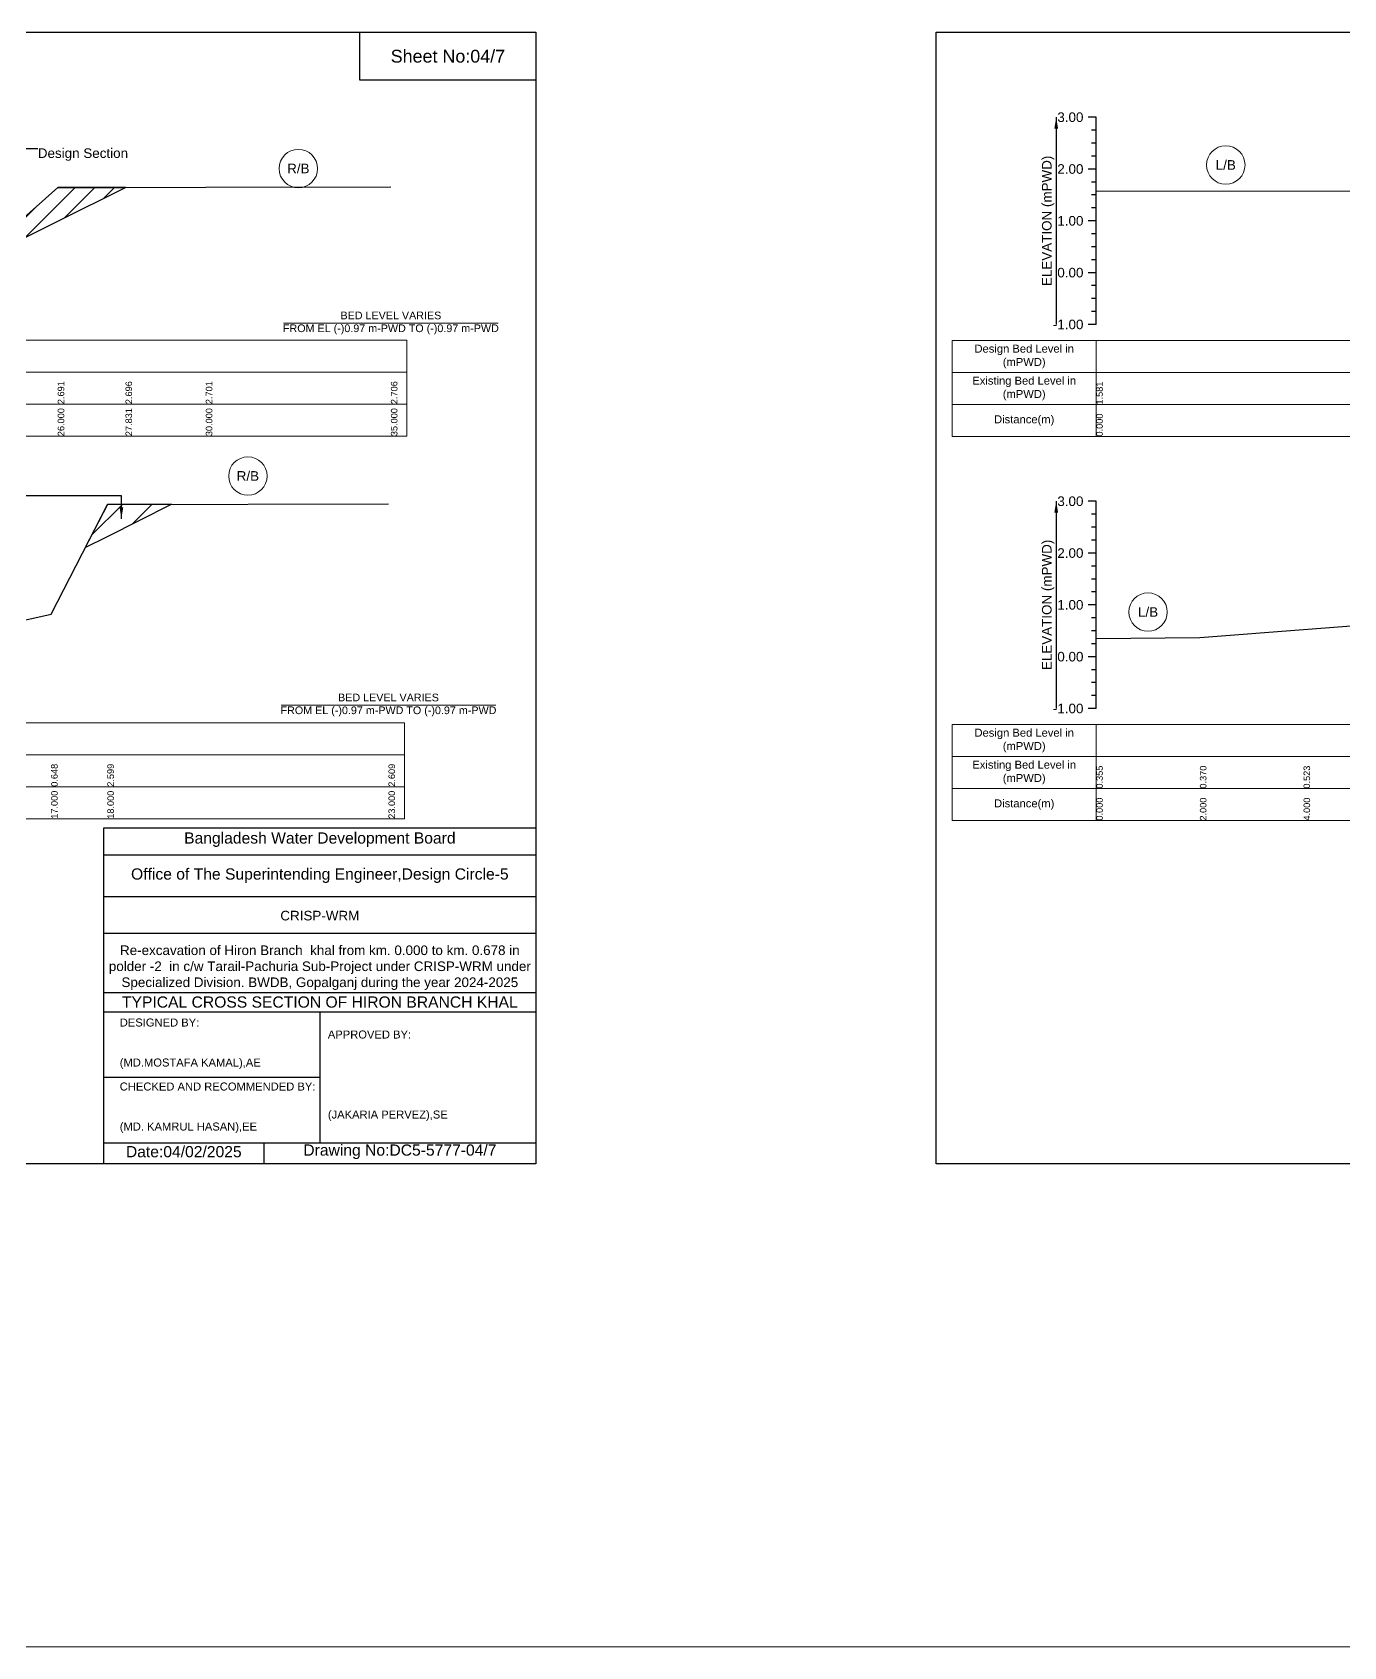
# Model space of a CAD drawing. Header units: inches. Extents: x 85948 to 293477, y -21150 to 8018.
# Drawn here: x 135483 to 142037, y -8070 to 0 of the extents above; entities that cross this region are included whole.
import ezdxf

# ---------------------------------------------------------------- set-up
doc = ezdxf.new("R2010")
doc.units = ezdxf.units.IN
doc.header["$LTSCALE"] = 7
doc.header["$MEASUREMENT"] = 0
for name, color, linetype, lineweight in [('Cross section Data Border', 7, 'Continuous', 9), ('Cross Section Labels', 7, 'Continuous', 9), ('Existing_Bed_Level for Xsection', 7, 'Continuous', 25)]:
    doc.layers.add(name, color=color, linetype=linetype, lineweight=lineweight)
doc.styles.get("Standard").update_dxf_attribs({"font": 'arial.ttf'})
doc.dimstyles.get("Standard").update_dxf_attribs({"dimtxt": 0.18, "dimasz": 0.18, "dimexe": 0.18, "dimexo": 0.0625, "dimgap": 0.09, "dimtad": 0, "dimtih": 1, "dimtoh": 1, "dimdec": 4, "dimzin": 0, "dimdsep": 46, "dimtxsty": 'Standard', "dimcen": 0.09, "dimadec": 0, "dimazin": 0, "dimtfac": 1, "dimtdec": 4, "dimtofl": 0, "dimtmove": 0, "dimatfit": 3, "dimfxl": 1, "dimtolj": 1, "dimtzin": 0, "dimarcsym": 0})

msp = doc.modelspace()

# ---------------------------------------------------------------- hatches: boundary and pattern name
at = {"layer": 'Existing_Bed_Level for Xsection'}
h = msp.add_hatch(dxfattribs=at)
h.set_pattern_fill('ANSI31', color=256, scale=555, style=0)
h.paths.add_polyline_path([(132338.1, -788.6), (132650, -944.6), (133002.8, -1121), (133020, -1129.6), (133390, -1314.6), (133667.5, -1453.3), (133760, -1453.3), (134130, -1453.3), (134500, -1453.3), (134592.5, -1453.3), (134870, -1314.6), (135240, -1129.6), (135270.6, -1114.3), (135610, -944.6), (135948.8, -775.2), (135610, -776), (135270.6, -1077.2), (135240, -1104.4), (134870, -1142.3), (134592.5, -1175.8), (134500, -1186.9), (134130, -1196), (133760, -1185.8), (133667.5, -1174.2), (133390, -1139.4), (133020, -1087.8), (133002.8, -1073.9), (132650, -789)])
h = msp.add_hatch(dxfattribs=at)
h.set_pattern_fill('ANSI31', color=256, scale=843, style=0)
h.paths.add_polyline_path([(135747.8, -2575.1), (135858, -2520), (136179.1, -2359.5), (135858, -2360.1)])

# ---------------------------------------------------------------- linework, layer by layer
for points in [[(130000, 0), (138000, 0), (138000, -5656), (130000, -5656)], [(137120, 0), (138000, 0), (138000, -240), (137120, -240)], [(140000, 0), (148000, 0), (148000, -5656), (140000, -5656)]]:
    msp.add_lwpolyline(points, close=True)
for points in [[(135840, -5656), (135840, -3976), (138000, -3976)], [(135840, -4112), (138000, -4112)], [(135840, -4320), (138000, -4320)], [(135840, -4504), (138000, -4504)], [(135840, -4800), (138000, -4800)], [(135840, -4896), (138000, -4896)], [(136920, -4896), (136920, -5552)], [(135840, -5224), (136920, -5224)], [(135840, -5552), (138000, -5552)], [(136640, -5552), (136640, -5656)]]:
    msp.add_lwpolyline(points)
at = {"layer": 'Cross section Data Border'}
for points in [[(130080, -1538.9), (137355, -1538.9), (137355, -2018.9), (130080, -2018.9)], [(140080, -1540.7), (147355, -1540.7), (147355, -2020.7), (140080, -2020.7)], [(130080, -3451.4), (137343, -3451.4), (137343, -3931.4), (130080, -3931.4)], [(140080, -3460.5), (147355, -3460.5), (147355, -3940.5), (140080, -3940.5)]]:
    msp.add_lwpolyline(points, close=True, dxfattribs=at)
for points in [[(140800, -1540.7), (140800, -2020.7)], [(130080, -1698.9), (137355, -1698.9)], [(140080, -1700.7), (147355, -1700.7)], [(130080, -1858.9), (137355, -1858.9)], [(140080, -1860.7), (147355, -1860.7)], [(140800, -3460.5), (140800, -3940.5)], [(130080, -3611.4), (137343, -3611.4)], [(140080, -3620.5), (147355, -3620.5)], [(130080, -3771.4), (137343, -3771.4)], [(140080, -3780.5), (147355, -3780.5)]]:
    msp.add_lwpolyline(points, dxfattribs=at)
at = {"layer": 'Cross Section Labels'}
msp.add_line((87937, -8070.3), (293476.6, -8070.3), dxfattribs=at)
for points in [[(136739.2, -1453.3), (137810.8, -1453.3)], [(136727.2, -3363), (137798.8, -3363)]]:
    msp.add_lwpolyline(points, dxfattribs=at)
for centre in [(136812.5, -681.2), (141447.5, -663.4), (136560.5, -2218.2), (141059, -2898.1)]:
    msp.add_circle(centre, 96, dxfattribs=at)
at = {"layer": 'Existing_Bed_Level for Xsection'}
for points in [[(140800, -424.7), (140760, -424.7)], [(140800, -1460.7), (140800, -1201.7), (140800, -942.7), (140800, -683.7), (140800, -424.7)], [(140800, -489.4), (140776, -489.4)], [(140800, -554.2), (140776, -554.2)], [(140800, -618.9), (140776, -618.9)], [(140800, -683.7), (140760, -683.7)], [(140800, -792.2), (142095, -793.5), (142456.7, -794.6), (143117.6, -796.6), (143390, -797.4), (143649, -1073.2), (143778.5, -1097.2), (143778.5, -1097.2), (143908, -1121.1), (144167, -1184.6), (144426, -1196), (144426, -1196), (144685, -1186.2), (144944, -1131), (145073.5, -1099.5), (145073.5, -1099.5), (145203, -1068.1), (145462, -670.7), (145858.5, -670.6), (146239, -670.5), (146643.6, -670.5), (147275, -670.5)], [(130800, -787.2), (131725, -787.9), (132338.1, -788.6), (132650, -789), (133002.8, -1073.9), (133020, -1087.8), (133390, -1139.4), (133667.5, -1174.2), (133667.5, -1174.2), (133760, -1185.8), (134130, -1196), (134130, -1196), (134500, -1186.9), (134592.5, -1175.8), (134592.5, -1175.8), (134870, -1142.3), (135240, -1104.4), (135270.6, -1077.2), (135610, -776), (135948.8, -775.2), (136350, -774.2), (137275, -773.3)], [(135270.6, -1114.3), (135610, -944.6), (135948.8, -775.2), (135948.8, -775.2), (135948.8, -775.2), (135610, -776), (135270.6, -1077.2)], [(140800, -748.4), (140776, -748.4)], [(140800, -813.2), (140776, -813.2)], [(140800, -877.9), (140776, -877.9)], [(140800, -942.7), (140760, -942.7)], [(140800, -1007.4), (140776, -1007.4)], [(140800, -1072.2), (140776, -1072.2)], [(140800, -1201.7), (140760, -1201.7)], [(140800, -1136.9), (140776, -1136.9)], [(140800, -1266.4), (140776, -1266.4)], [(140800, -1331.2), (140776, -1331.2)], [(140800, -1395.9), (140776, -1395.9)], [(140800, -1460.7), (140760, -1460.7)], [(130800, -3035.3), (131362, -3031.7), (131924, -3003.6), (132002.1, -2980.5), (132384.6, -2867.7), (132486, -2837.8), (132767, -2838.5), (132767, -2838.5), (133048, -2839.2), (133329, -2901), (133469.5, -2968.5), (133469.5, -2968.5), (133610, -3035.9), (134172, -3049.9), (134172, -3049.9), (134453, -3064), (134489.9, -3062), (134734, -3048.8), (134807.8, -3045.1), (135015, -3034.5), (135577, -2908.3), (135858, -2360.1), (137263, -2357.3)], [(140800, -2344.5), (140760, -2344.5)], [(140800, -2409.2), (140776, -2409.2)], [(140800, -3380.5), (140800, -3121.5), (140800, -2862.5), (140800, -2603.5), (140800, -2344.5)], [(140800, -2474), (140776, -2474)], [(140800, -3029.6), (141318, -3025.7), (141836, -2986), (142354, -2945.4), (142872, -2920.8), (142989.1, -2851.1), (143131, -2766.7), (143390, -2765.4), (143513.3, -2851.7), (143649, -2946.7), (144037.5, -2990.4), (144037.5, -2990.4), (144167, -3004.9), (144426, -3051.6), (144685, -3064), (144685, -3064), (144944, -3049), (145332.5, -3015), (145332.5, -3015), (145462, -3003.7), (145980, -2480.5), (146228.5, -2480.2), (147124.5, -2479.3), (147275, -2479.2)], [(140800, -2538.7), (140776, -2538.7)], [(140800, -2603.5), (140760, -2603.5)], [(140800, -2668.2), (140776, -2668.2)], [(140800, -2733), (140776, -2733)], [(140800, -2797.7), (140776, -2797.7)], [(140800, -2862.5), (140760, -2862.5)], [(140800, -2927.2), (140776, -2927.2)], [(140800, -2992), (140776, -2992)], [(140800, -3056.7), (140776, -3056.7)], [(140800, -3121.5), (140760, -3121.5)], [(140800, -3186.2), (140776, -3186.2)], [(140800, -3251), (140776, -3251)], [(140800, -3380.5), (140760, -3380.5)], [(140800, -3315.7), (140776, -3315.7)]]:
    msp.add_lwpolyline(points, dxfattribs=at)
msp.add_lwpolyline([(135747.8, -2575.1), (135858, -2520), (136179.1, -2359.5), (135858, -2360.1)], close=True, dxfattribs=at)

# ---------------------------------------------------------------- texts
at = {"attachment_point": 5}
for s, insert, char_height in [('Sheet No:04/7', (137560, -120), 64), ('Bangladesh Water Development Board', (136920, -4036), 56), ('Office of The Superintending Engineer,Design Circle-5', (136920, -4216), 56)]:
    msp.add_mtext(s, dxfattribs=dict(at, insert=insert, char_height=char_height))
for s, insert, char_height, width, attachment_point in [('CRISP-WRM', (136920, -4416), 48, 2240, 5), ('Re-excavation of Hiron Branch  khal from km. 0.000 to km. 0.678 in polder -2  in c/w Tarail-Pachuria Sub-Project under CRISP-WRM under Specialized Division. BWDB, Gopalganj during the year 2024-2025', (136920, -4676), 48, 2160, 5), ('TYPICAL CROSS SECTION OF HIRON BRANCH KHAL', (136920, -4848), 56, 2240, 5), ('DESIGNED BY:^J^J^J(MD.MOSTAFA KAMAL),AE', (135920, -5056), 40, 1120, 4), ('APPROVED BY:^J^J^J^J^J^J(JAKARIA PERVEZ),SE', (136960, -5216), 40, 1120, 4), ('CHECKED AND RECOMMENDED BY:^J^J^J(MD. KAMRUL HASAN),EE', (135920, -5376), 40, 1120, 4), ('Date:04/02/2025', (136240, -5596), 56, 1120, 5), ('Drawing No:DC5-5777-04/7', (137320, -5596), 56, 1760, 5)]:
    msp.add_mtext(s, dxfattribs=dict(insert=insert, char_height=char_height, width=width, attachment_point=attachment_point))
at = {"layer": 'Cross section Data Border', "char_height": 40, "width": 640, "attachment_point": 5}
for s, insert in [('Design Bed Level in (mPWD)', (140440, -1620.7)), ('Existing Bed Level in (mPWD)', (140440, -1780.7)), ('Distance(m)', (140440, -1940.7)), ('Design Bed Level in (mPWD)', (140440, -3540.5)), ('Existing Bed Level in (mPWD)', (140440, -3700.5)), ('Distance(m)', (140440, -3860.5))]:
    msp.add_mtext(s, dxfattribs=dict(at, insert=insert))
at = {"layer": 'Cross Section Labels'}
for s, insert, char_height, attachment_point in [('Design Section', (135510.6, -580.1), 48, 1), ('L/B', (141447.5, -663.4), 48, 5), ('R/B', (136812.5, -681.2), 48, 5), ('BED LEVEL VARIES ^JFROM EL (-)0.97 m-PWD TO (-)0.97 m-PWD', (137275, -1453.3), 38.4, 5), ('R/B', (136560.5, -2218.2), 48, 5), ('L/B', (141059, -2898.1), 48, 5), ('BED LEVEL VARIES ^JFROM EL (-)0.97 m-PWD TO (-)0.97 m-PWD', (137263, -3363), 38.4, 5)]:
    msp.add_mtext(s, dxfattribs=dict(at, insert=insert, char_height=char_height, attachment_point=attachment_point))
at = {"layer": 'Existing_Bed_Level for Xsection', "char_height": 48, "attachment_point": 6}
for s, insert in [('3.00', (140736, -424.7)), ('2.00', (140736, -683.7)), ('1.00', (140736, -942.7)), ('0.00', (140736, -1201.7)), ('-1.00', (140736, -1460.7)), ('3.00', (140736, -2344.5)), ('2.00', (140736, -2603.5)), ('1.00', (140736, -2862.5)), ('0.00', (140736, -3121.5)), ('-1.00', (140736, -3380.5))]:
    msp.add_mtext(s, dxfattribs=dict(at, insert=insert))
at = {"layer": 'Existing_Bed_Level for Xsection', "rotation": 90}
for s, insert, char_height, attachment_point in [('ELEVATION (mPWD)', (140560, -942.7), 48, 5), ('2.691', (135610, -1858.9), 32.8, 1), ('2.696', (135948.8, -1858.9), 32.8, 1), ('2.701', (136350, -1858.9), 32.8, 1), ('2.706', (137275, -1858.9), 32.8, 1), ('1.581', (140800, -1860.7), 32.8, 1), ('26.000', (135610, -2018.9), 32.8, 1), ('27.831', (135948.8, -2018.9), 32.8, 1), ('30.000', (136350, -2018.9), 32.8, 1), ('35.000', (137275, -2018.9), 32.8, 1), ('0.000', (140800, -2020.7), 32.8, 1), ('ELEVATION (mPWD)', (140560, -2862.5), 48, 5), ('0.648', (135577, -3771.4), 32.8, 1), ('2.599', (135858, -3771.4), 32.8, 1), ('2.609', (137263, -3771.4), 32.8, 1), ('0.355', (140800, -3780.5), 32.8, 1), ('0.370', (141318, -3780.5), 32.8, 1), ('0.523', (141836, -3780.5), 32.8, 1), ('17.000', (135577, -3931.4), 32.8, 1), ('18.000', (135858, -3931.4), 32.8, 1), ('23.000', (137263, -3931.4), 32.8, 1), ('0.000', (140800, -3940.5), 32.8, 1), ('2.000', (141318, -3940.5), 32.8, 1), ('4.000', (141836, -3940.5), 32.8, 1)]:
    msp.add_mtext(s, dxfattribs=dict(at, insert=insert, char_height=char_height, attachment_point=attachment_point))

# ---------------------------------------------------------------- leaders
at = {"layer": 'Cross Section Labels', "annotation_type": 0, "has_hookline": 1}
for points, hookline_direction, text_width in [([(135270.6, -1114.3), (135270.6, -580.1), (135510.5, -580.1)], 0, 441.2), ([(135928.3, -2431.5), (135928.3, -2318), (134140.5, -2318)], 1, 497)]:
    msp.add_leader(points, dimstyle='Standard', override={"dimasz": 57.6}, dxfattribs=dict(at, hookline_direction=hookline_direction, text_width=text_width))
at = {"layer": 'Existing_Bed_Level for Xsection'}
for points in [[(140600, -424.7), (140600, -1460.7)], [(140600, -2344.5), (140600, -3380.5)]]:
    msp.add_leader(points, dimstyle='Standard', override={"dimasz": 57.6}, dxfattribs=at)

doc.saveas('drawing.dxf')
